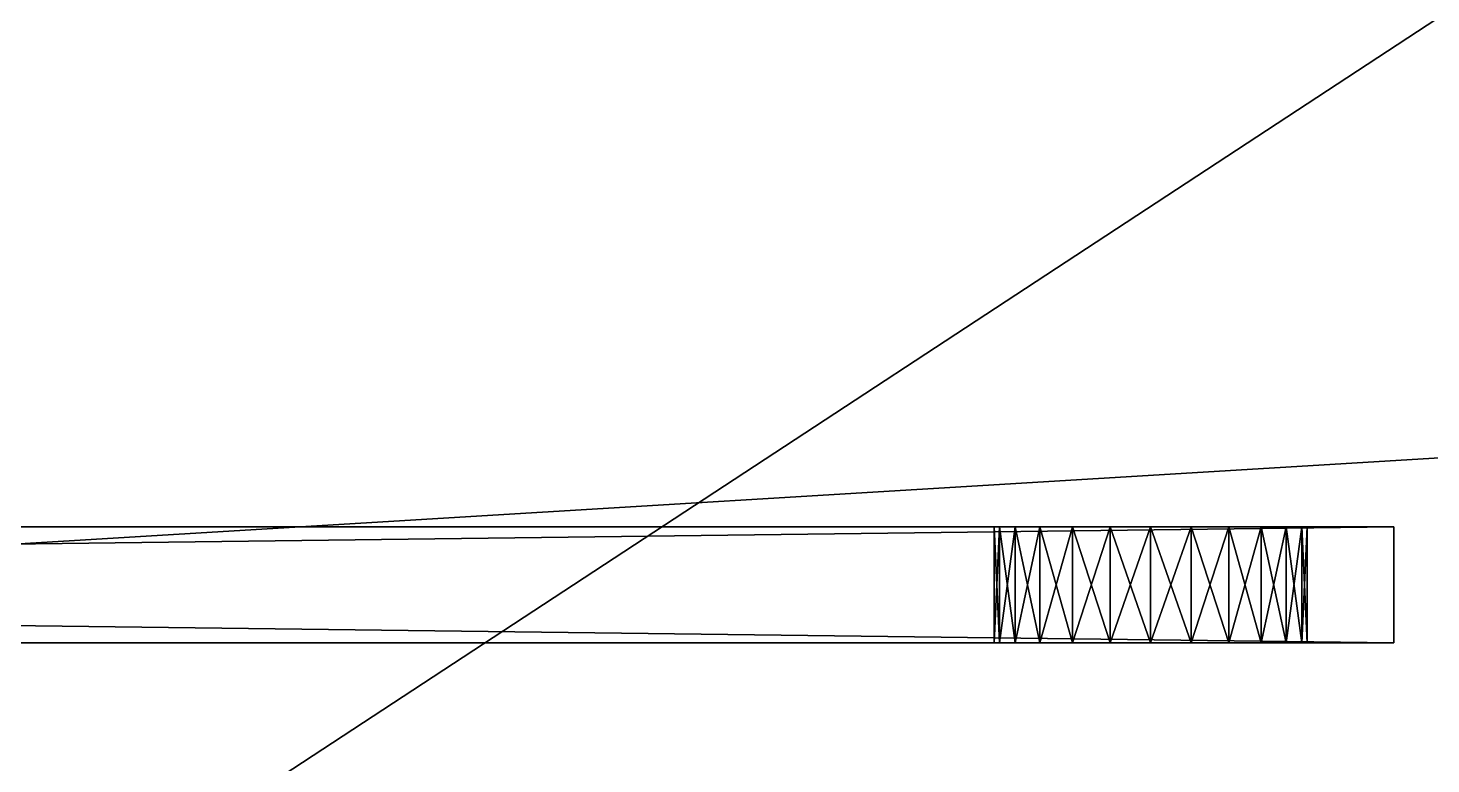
# Model space of a CAD drawing. Extents: x 51.7 to 84.8, y -43.6 to -19.8.
# Drawn here: x 70.954 to 72.165, y -42.134 to -41.499 of the extents above; entities that cross this region are included whole.
import ezdxf

# ---------------------------------------------------------------- set-up
doc = ezdxf.new("R2010")
doc.units = 0
doc.layers.get('0').update_dxf_attribs({"color": 13, "linetype": 'CONTINUOUS'})

# ---------------------------------------------------------------- blocks, each defined once
blk = doc.blocks.new('COMPONENT_1')
for p, q in [((8, 3.6), (4.5903, 3.6)), ((8, 0), (8, 3.6)), ((8, 3.6), (8, 3.6, 0.1)), ((7.79, 3.525, 0.1), (7.79, 3.525)), ((7.7551, 3.5204, 0.1), (7.7551, 3.5204)), ((7.8249, 3.5204, 0.1), (7.8249, 3.5204)), ((7.7225, 3.5069, 0.1), (7.7225, 3.5069)), ((7.8575, 3.5069, 0.1), (7.8575, 3.5069)), ((7.6945, 3.4855, 0.1), (7.6945, 3.4855)), ((7.8855, 3.4855, 0.1), (7.8855, 3.4855)), ((7.6731, 3.4575, 0.1), (7.6731, 3.4575)), ((7.9069, 3.4575, 0.1), (7.9069, 3.4575)), ((7.6596, 3.4249, 0.1), (7.6596, 3.4249)), ((7.9204, 3.4249, 0.1), (7.9204, 3.4249)), ((7.655, 3.39, 0.1), (7.655, 3.39)), ((7.925, 3.39, 0.1), (7.925, 3.39)), ((7.6596, 3.3551, 0.1), (7.6596, 3.3551)), ((7.9204, 3.3551, 0.1), (7.9204, 3.3551)), ((7.6731, 3.3225, 0.1), (7.6731, 3.3225)), ((7.9069, 3.3225, 0.1), (7.9069, 3.3225)), ((7.6945, 3.2945, 0.1), (7.6945, 3.2945)), ((7.8855, 3.2945, 0.1), (7.8855, 3.2945)), ((7.7225, 3.2731, 0.1), (7.7225, 3.2731)), ((7.8575, 3.2731, 0.1), (7.8575, 3.2731)), ((7.7551, 3.2596, 0.1), (7.7551, 3.2596)), ((7.8249, 3.2596, 0.1), (7.8249, 3.2596)), ((7.79, 3.255, 0.1), (7.79, 3.255)), ((7.7551, 0.3404, 0.1), (7.7551, 0.3404)), ((7.79, 0.345, 0.1), (7.79, 0.345)), ((7.8249, 0.3404, 0.1), (7.8249, 0.3404)), ((7.7225, 0.3269, 0.1), (7.7225, 0.3269)), ((7.8575, 0.3269, 0.1), (7.8575, 0.3269)), ((7.6945, 0.3055, 0.1), (7.6945, 0.3055)), ((7.8855, 0.3055, 0.1), (7.8855, 0.3055)), ((7.6731, 0.2775, 0.1), (7.6731, 0.2775)), ((7.9069, 0.2775, 0.1), (7.9069, 0.2775)), ((7.6596, 0.2449, 0.1), (7.6596, 0.2449)), ((7.9204, 0.2449, 0.1), (7.9204, 0.2449)), ((7.655, 0.21, 0.1), (7.655, 0.21)), ((7.925, 0.21, 0.1), (7.925, 0.21)), ((7.6596, 0.1751, 0.1), (7.6596, 0.1751)), ((7.9204, 0.1751, 0.1), (7.9204, 0.1751)), ((7.6731, 0.1425, 0.1), (7.6731, 0.1425)), ((7.9069, 0.1425, 0.1), (7.9069, 0.1425)), ((7.6945, 0.1145, 0.1), (7.6945, 0.1145)), ((7.8855, 0.1145, 0.1), (7.8855, 0.1145)), ((7.7225, 0.0931, 0.1), (7.7225, 0.0931)), ((7.8575, 0.0931, 0.1), (7.8575, 0.0931)), ((7.7551, 0.0796, 0.1), (7.7551, 0.0796)), ((7.79, 0.075, 0.1), (7.79, 0.075)), ((7.8249, 0.0796, 0.1), (7.8249, 0.0796)), ((0, 0), (8, 0)), ((8, 0), (8, 0, 0.1))]:
    blk.add_line(p, q)
at = {"extrusion": (0, 0, -1)}
for centre, radius in [((-7.79, 3.39), 0.2006), ((-7.79, 0.21), 0.2006), ((-7.79, 0.21), 0.135)]:
    blk.add_circle(centre, radius, dxfattribs=at)
at = {"color": 42, "extrusion": (0, 0, -1)}
blk.add_circle((-7.79, 3.39), 0.135, dxfattribs=at)
at = {"color": 68}
mesh = blk.add_polyface(dxfattribs=at)
corners = [(0, 3.6, 0.1), (0.775, 3.6), (0, 3.6), (0.8843, 3.6), (0.97, 3.6), (1.0812, 3.6), (1.1648, 3.6), (1.2741, 3.6), (1.36, 3.6), (1.4718, 3.6), (1.5551, 3.6), (1.6637, 3.6), (1.7501, 3.6), (1.8616, 3.6), (1.9448, 3.6), (2.0532, 3.6), (2.14, 3.6), (2.2501, 3.6), (2.3349, 3.6), (2.4429, 3.6), (2.5297, 3.6), (2.6378, 3.6), (2.7244, 3.6), (2.8344, 3.6), (2.9197, 3.6), (3.0311, 3.6), (3.1148, 3.6), (3.2234, 3.6), (3.31, 3.6), (3.4203, 3.6), (3.5052, 3.6), (3.6136, 3.6), (3.6995, 3.6), (3.8106, 3.6), (3.8954, 3.6), (4.005, 3.6), (4.0905, 3.6), (4.1989, 3.6), (4.2829, 3.6), (4.3951, 3.6), (4.481, 3.6), (4.5903, 3.6), (8, 3.6), (8, 3.6, 0.1), (0.775, 3.6, 0.1), (0.8852, 3.6, 0.1), (0.97, 3.6, 0.1), (1.0799, 3.6, 0.1), (1.1648, 3.6, 0.1), (1.275, 3.6, 0.1), (1.36, 3.6, 0.1), (1.47, 3.6, 0.1), (1.5551, 3.6, 0.1), (1.665, 3.6, 0.1), (1.7501, 3.6, 0.1), (1.86, 3.6, 0.1), (1.9448, 3.6, 0.1), (2.055, 3.6, 0.1), (2.1399, 3.6, 0.1), (2.25, 3.6, 0.1), (2.3349, 3.6, 0.1), (2.445, 3.6, 0.1), (2.5297, 3.6, 0.1), (2.64, 3.6, 0.1), (2.7244, 3.6, 0.1), (2.835, 3.6, 0.1), (2.9197, 3.6, 0.1), (3.03, 3.6, 0.1), (3.1148, 3.6, 0.1), (3.225, 3.6, 0.1), (3.31, 3.6, 0.1), (3.42, 3.6, 0.1), (3.5052, 3.6, 0.1), (3.615, 3.6, 0.1), (3.6997, 3.6, 0.1), (3.81, 3.6, 0.1), (3.8945, 3.6, 0.1), (4.005, 3.6, 0.1), (4.0899, 3.6, 0.1), (4.2, 3.6, 0.1), (4.2851, 3.6, 0.1), (4.395, 3.6, 0.1), (4.4797, 3.6, 0.1), (4.595, 3.6, 0.1)]
mesh.append_faces([[corners[k] for k in face] for face in [(0, 1, 2), (43, 82, 83)]], dxfattribs={"vtx0": -1, "color": 68})
mesh.append_faces([[corners[k] for k in face] for face in [(1, 0, 3), (3, 0, 4), (4, 0, 5), (5, 0, 6), (6, 0, 7), (7, 0, 8), (8, 0, 9), (9, 0, 10), (10, 0, 11), (11, 0, 12), (12, 0, 13), (13, 0, 14), (14, 0, 15), (15, 0, 16), (16, 0, 17), (17, 0, 18), (18, 0, 19), (19, 0, 20), (20, 0, 21), (21, 0, 22), (22, 0, 23), (23, 0, 24), (24, 0, 25), (25, 0, 26), (26, 0, 27), (27, 0, 28), (28, 0, 29), (29, 0, 30), (30, 0, 31), (31, 0, 32), (32, 0, 33), (33, 0, 34), (34, 0, 35), (35, 0, 36), (36, 0, 37), (37, 0, 38), (38, 0, 39), (39, 0, 40), (40, 0, 41), (41, 0, 42), (42, 0, 43)]], dxfattribs={"vtx0": -1, "vtx1": -1, "color": 68})
mesh.append_faces([[corners[k] for k in face] for face in [(43, 0, 44), (43, 44, 45), (43, 45, 46), (43, 46, 47), (43, 47, 48), (43, 48, 49), (43, 49, 50), (43, 50, 51), (43, 51, 52), (43, 52, 53), (43, 53, 54), (43, 54, 55), (43, 55, 56), (43, 56, 57), (43, 57, 58), (43, 58, 59), (43, 59, 60), (43, 60, 61), (43, 61, 62), (43, 62, 63), (43, 63, 64), (43, 64, 65), (43, 65, 66), (43, 66, 67), (43, 67, 68), (43, 68, 69), (43, 69, 70), (43, 70, 71), (43, 71, 72), (43, 72, 73), (43, 73, 74), (43, 74, 75), (43, 75, 76), (43, 76, 77), (43, 77, 78), (43, 78, 79), (43, 79, 80), (43, 80, 81), (43, 81, 82)]], dxfattribs={"vtx0": -1, "vtx2": -1, "color": 68})
mesh = blk.add_polyface(dxfattribs=at)
corners = [(8, 0), (0.4106, 0.21), (7.79, 0.0094), (7.7381, 0.0163), (7.6897, 0.0363), (3.3802, 3.3321), (7.6482, 0.0682), (3.726, 3.3382), (3.74, 3.3321), (3.7551, 3.33), (3.7702, 3.3321), (3.7841, 3.3382), (3.7959, 3.3479), (3.9095, 3.3479), (3.9212, 3.3382), (3.9351, 3.3321), (3.9502, 3.33), (3.9652, 3.3321), (3.9791, 3.3382), (3.9908, 3.3479), (4.1158, 3.3382), (4.1297, 3.3321), (4.1447, 3.33), (4.1597, 3.3321), (4.1735, 3.3382), (4.2979, 3.3478), (4.3098, 3.3382), (4.3238, 3.3321), (4.339, 3.33), (4.3542, 3.3321), (4.3682, 3.3382), (4.3801, 3.3478), (4.5067, 3.3382), (4.5206, 3.3321), (4.5357, 3.33), (4.5507, 3.3321), (4.5646, 3.3382), (4.5903, 3.39), (7.6163, 0.1097), (7.5963, 0.1581), (7.5894, 0.21), (7.8419, 0.0163), (7.8903, 0.0363), (7.9318, 0.0682), (7.9637, 0.1097), (7.9837, 0.1581), (7.9906, 0.21), (8, 3.6), (7.5963, 3.3381), (7.5963, 0.2619), (7.6163, 0.3103), (7.6163, 3.2897), (7.6482, 0.3518), (7.6897, 3.2163), (7.6897, 0.3837), (7.7381, 0.4037), (7.79, 3.1894), (7.79, 0.4106), (7.8419, 3.1963), (7.8419, 0.4037), (7.8903, 3.2163), (7.8903, 0.3837), (7.9318, 3.2482), (7.9318, 0.3518), (7.9637, 0.3103), (7.9837, 3.3381), (7.9837, 0.2619), (7.9906, 3.39)]
mesh.append_faces([[corners[k] for k in face] for face in [(2, 1, 3), (3, 1, 4), (4, 5, 6), (6, 37, 38), (38, 37, 39), (39, 37, 40), (0, 46, 47), (40, 48, 49), (49, 48, 50), (50, 51, 52), (52, 53, 54), (54, 53, 55), (55, 56, 57), (57, 58, 59), (59, 60, 61), (61, 62, 63), (63, 62, 64), (64, 65, 66), (66, 67, 46)]], dxfattribs={"vtx0": -1, "vtx1": -1, "color": 68})
mesh.append_faces([[corners[k] for k in face] for face in [(0, 1, 2)]], dxfattribs={"vtx0": -1, "vtx1": -1, "vtx2": -1, "color": 68})
mesh.append_faces([[corners[k] for k in face] for face in [(6, 7, 8), (6, 8, 9), (6, 9, 10), (6, 10, 11), (6, 11, 12), (6, 13, 14), (6, 14, 15), (6, 15, 16), (6, 16, 17), (6, 17, 18), (6, 18, 19), (6, 20, 21), (6, 21, 22), (6, 22, 23), (6, 23, 24), (6, 25, 26), (6, 26, 27), (6, 27, 28), (6, 28, 29), (6, 29, 30), (6, 30, 31), (6, 32, 33), (6, 33, 34), (6, 34, 35), (6, 35, 36), (0, 2, 41), (0, 41, 42), (0, 42, 43), (0, 43, 44), (0, 44, 45), (0, 45, 46)]], dxfattribs={"vtx0": -1, "vtx2": -1, "color": 68})
mesh = blk.add_polyface(dxfattribs=at)
corners = [(2.7244, 3.6), (2.6378, 3.39), (2.6378, 3.6), (2.9197, 3.6), (2.8344, 3.39), (2.8344, 3.6), (3.1148, 3.6), (3.0311, 3.39), (3.0311, 3.6), (3.31, 3.6), (3.2234, 3.39), (3.2234, 3.6), (3.5052, 3.6), (3.4203, 3.39), (3.4203, 3.6), (3.6995, 3.6), (3.6136, 3.39), (3.6136, 3.6), (3.8954, 3.6), (3.8106, 3.39), (3.8106, 3.6), (7.6897, 0.0363), (0.8787, 3.3604), (0.8836, 3.3748), (0.8843, 3.39), (1.0752, 3.3604), (1.0803, 3.3748), (1.0812, 3.39), (1.2686, 3.3604), (1.2734, 3.3748), (1.2741, 3.39), (1.4708, 3.3747), (1.4718, 3.39), (1.6583, 3.3605), (1.6631, 3.3749), (1.6637, 3.39), (1.8556, 3.3603), (1.8607, 3.3748), (1.8616, 3.39), (2.5549, 3.3383), (2.4429, 3.39), (2.5433, 3.348), (2.5349, 3.3605), (2.5302, 3.3749), (2.5297, 3.39), (2.7504, 3.3382), (2.7387, 3.3479), (2.7301, 3.3604), (2.7252, 3.3748), (2.7244, 3.39), (2.9463, 3.3382), (2.9345, 3.3479), (2.9257, 3.3604), (2.9207, 3.3748), (2.9197, 3.39), (3.1403, 3.3382), (3.1286, 3.348), (3.1201, 3.3605), (3.1154, 3.3749), (3.1148, 3.39), (3.3361, 3.3382), (3.3244, 3.3479), (3.3157, 3.3604), (3.3108, 3.3748), (3.31, 3.39), (3.5306, 3.3382), (3.519, 3.348), (3.5105, 3.3605), (3.5058, 3.3749), (3.5052, 3.39), (3.7142, 3.3479), (3.7055, 3.3604), (3.7005, 3.3748), (3.6995, 3.39)]
mesh.append_faces([[corners[k] for k in face] for face in [(0, 1, 2), (3, 4, 5), (6, 7, 8), (9, 10, 11), (12, 13, 14), (15, 16, 17), (18, 19, 20)]], dxfattribs={"vtx0": -1, "color": 68})
mesh.append_faces([[corners[k] for k in face] for face in [(39, 40, 41), (41, 40, 42), (42, 40, 43), (43, 40, 44), (45, 1, 46), (46, 1, 47), (47, 1, 48), (48, 1, 49), (49, 1, 0), (50, 4, 51), (51, 4, 52), (52, 4, 53), (53, 4, 54), (54, 4, 3), (55, 7, 56), (56, 7, 57), (57, 7, 58), (58, 7, 59), (59, 7, 6), (60, 10, 61), (61, 10, 62), (62, 10, 63), (63, 10, 64), (64, 10, 9), (65, 13, 66), (66, 13, 67), (67, 13, 68), (68, 13, 69), (69, 13, 12), (70, 16, 71), (71, 16, 72), (72, 16, 73), (73, 16, 15)]], dxfattribs={"vtx0": -1, "vtx1": -1, "color": 68})
mesh.append_faces([[corners[k] for k in face] for face in [(21, 22, 23), (21, 23, 24), (21, 25, 26), (21, 26, 27), (21, 28, 29), (21, 29, 30), (21, 31, 32), (21, 33, 34), (21, 34, 35), (21, 36, 37), (21, 37, 38)]], dxfattribs={"vtx0": -1, "vtx2": -1, "color": 68})
mesh = blk.add_polyface(dxfattribs=at)
corners = [(4.0905, 3.6), (4.005, 3.39), (4.005, 3.6), (4.2829, 3.6), (4.1989, 3.39), (4.1989, 3.6), (4.481, 3.6), (4.3951, 3.39), (4.3951, 3.6), (7.6897, 0.0363), (2.0479, 3.3605), (2.0526, 3.3749), (2.0532, 3.39), (2.1661, 3.3382), (2.2444, 3.3604), (2.2493, 3.3748), (2.2501, 3.39), (2.3601, 3.3383), (2.4377, 3.3605), (2.4424, 3.3749), (2.4429, 3.39), (2.5549, 3.3383), (2.6326, 3.3605), (2.6372, 3.3749), (2.6378, 3.39), (2.7504, 3.3382), (2.8287, 3.3604), (2.8336, 3.3748), (2.8344, 3.39), (2.9463, 3.3382), (3.0251, 3.3604), (3.0302, 3.3748), (3.0311, 3.39), (3.1403, 3.3382), (3.2181, 3.3605), (3.2228, 3.3749), (3.2234, 3.39), (3.3361, 3.3382), (7.6482, 0.0682), (3.3942, 3.3382), (3.4059, 3.3479), (3.4146, 3.3604), (3.4195, 3.3748), (3.4203, 3.39), (3.5306, 3.3382), (3.5882, 3.3382), (3.5998, 3.348), (3.6083, 3.3605), (3.613, 3.3749), (3.6136, 3.39), (3.7142, 3.3479), (3.726, 3.3382), (3.9095, 3.3479), (3.8106, 3.39), (3.901, 3.3604), (3.8961, 3.3748), (3.8954, 3.39), (3.8954, 3.6), (4.1042, 3.348), (4.0958, 3.3605), (4.091, 3.3749), (4.0905, 3.39), (4.2979, 3.3478), (4.2891, 3.3603), (4.2839, 3.3747), (4.2829, 3.39), (4.4951, 3.3479), (4.4865, 3.3604), (4.4817, 3.3748), (4.481, 3.39)]
mesh.append_faces([[corners[k] for k in face] for face in [(0, 1, 2), (3, 4, 5), (6, 7, 8)]], dxfattribs={"vtx0": -1, "color": 68})
mesh.append_faces([[corners[k] for k in face] for face in [(52, 53, 54), (54, 53, 55), (55, 53, 56), (56, 53, 57), (58, 1, 59), (59, 1, 60), (60, 1, 61), (61, 1, 0), (62, 4, 63), (63, 4, 64), (64, 4, 65), (65, 4, 3), (66, 7, 67), (67, 7, 68), (68, 7, 69), (69, 7, 6)]], dxfattribs={"vtx0": -1, "vtx1": -1, "color": 68})
mesh.append_faces([[corners[k] for k in face] for face in [(9, 12, 13), (9, 16, 17), (9, 20, 21), (9, 24, 25), (9, 28, 29), (9, 32, 33), (9, 36, 37), (38, 43, 44), (38, 49, 50)]], dxfattribs={"vtx0": -1, "vtx1": -1, "vtx2": -1, "color": 68})
mesh.append_faces([[corners[k] for k in face] for face in [(9, 10, 11), (9, 11, 12), (9, 14, 15), (9, 15, 16), (9, 18, 19), (9, 19, 20), (9, 22, 23), (9, 23, 24), (9, 26, 27), (9, 27, 28), (9, 30, 31), (9, 31, 32), (9, 34, 35), (9, 35, 36), (38, 39, 40), (38, 40, 41), (38, 41, 42), (38, 42, 43), (38, 45, 46), (38, 46, 47), (38, 47, 48), (38, 48, 49), (38, 50, 51)]], dxfattribs={"vtx0": -1, "vtx2": -1, "color": 68})
mesh = blk.add_polyface(dxfattribs=at)
corners = [(4.5903, 3.6), (7.79, 3.5906), (4.5903, 3.39), (8, 3.6), (7.7381, 3.5837), (7.6897, 3.5637), (7.6482, 3.5318), (7.6163, 3.4903), (7.5963, 3.4419), (7.5894, 3.39), (7.8419, 3.5837), (7.8903, 3.5637), (7.9318, 3.5318), (7.9637, 3.4903), (7.9837, 3.4419), (7.9906, 3.39), (7.9906, 0.21), (7.6482, 0.0682), (3.7959, 3.3479), (3.8047, 3.3604), (3.8097, 3.3748), (3.8106, 3.39), (3.9095, 3.3479), (3.9908, 3.3479), (3.9994, 3.3604), (4.0043, 3.3748), (4.005, 3.39), (4.1042, 3.348), (4.1158, 3.3382), (4.1735, 3.3382), (4.1851, 3.348), (4.1936, 3.3605), (4.1983, 3.3749), (4.1989, 3.39), (4.2979, 3.3478), (4.3801, 3.3478), (4.3889, 3.3603), (4.3941, 3.3747), (4.3951, 3.39), (4.4951, 3.3479), (4.5067, 3.3382), (4.5646, 3.3382), (4.5763, 3.3479), (4.5848, 3.3604), (4.5896, 3.3748), (7.5894, 0.21), (7.5963, 3.3381), (7.6163, 0.3103), (7.6163, 3.2897), (7.6482, 0.3518), (7.6482, 3.2482), (7.6897, 3.2163), (7.7381, 0.4037), (7.7381, 3.1963), (7.79, 3.1894), (7.79, 0.4106), (7.8419, 3.1963), (7.8419, 0.4037), (7.8903, 3.2163), (7.8903, 0.3837), (7.9318, 3.2482), (7.9637, 0.3103), (7.9637, 3.2897), (7.9837, 3.3381), (7.9837, 0.2619)]
mesh.append_faces([[corners[k] for k in face] for face in [(0, 1, 2), (1, 3, 10), (10, 3, 11), (11, 3, 12), (12, 3, 13), (13, 3, 14), (14, 3, 15), (46, 45, 9)]], dxfattribs={"vtx0": -1, "vtx1": -1, "color": 68})
mesh.append_faces([[corners[k] for k in face] for face in [(15, 3, 16), (17, 21, 22), (17, 26, 27), (17, 33, 34), (17, 38, 39), (45, 2, 9)]], dxfattribs={"vtx0": -1, "vtx1": -1, "vtx2": -1, "color": 68})
mesh.append_faces([[corners[k] for k in face] for face in [(1, 0, 3), (2, 1, 4), (2, 4, 5), (2, 5, 6), (2, 6, 7), (2, 7, 8), (2, 8, 9), (17, 18, 19), (17, 19, 20), (17, 20, 21), (17, 23, 24), (17, 24, 25), (17, 25, 26), (17, 27, 28), (17, 29, 30), (17, 30, 31), (17, 31, 32), (17, 32, 33), (17, 35, 36), (17, 36, 37), (17, 37, 38), (17, 39, 40), (17, 41, 42), (17, 42, 43), (17, 43, 44), (17, 44, 2), (47, 46, 48), (49, 48, 50), (49, 50, 51), (52, 51, 53), (52, 53, 54), (55, 54, 56), (57, 56, 58), (59, 58, 60), (61, 60, 62), (61, 62, 63), (64, 63, 15)]], dxfattribs={"vtx0": -1, "vtx2": -1, "color": 68})
mesh = blk.add_polyface(dxfattribs=at)
corners = [(8, 3.6), (8, 0, 0.1), (8, 0), (8, 3.6, 0.1)]
mesh.append_faces([[corners[k] for k in face] for face in [(0, 1, 2), (1, 0, 3)]], dxfattribs={"vtx0": -1, "color": 68})
at = {"color": 42}
mesh = blk.add_polyface(dxfattribs=at)
corners = [(7.5963, 3.4419), (7.5963, 3.3381), (7.5894, 3.39), (7.6163, 3.4903), (7.6163, 3.2897), (7.6482, 3.5318), (7.6482, 3.2482), (7.655, 3.39), (7.6596, 3.4249), (7.6897, 3.5637), (7.6731, 3.4575), (7.6945, 3.4855), (7.7381, 3.5837), (7.7225, 3.5069), (7.7551, 3.5204), (7.79, 3.5906), (7.79, 3.525), (7.8419, 3.5837), (7.8249, 3.5204), (7.8575, 3.5069), (7.8903, 3.5637), (7.8855, 3.4855), (7.9069, 3.4575), (7.9318, 3.5318), (7.9204, 3.4249), (7.925, 3.39), (7.6596, 3.3551), (7.6897, 3.2163), (7.6731, 3.3225), (7.6945, 3.2945), (7.7381, 3.1963), (7.7225, 3.2731), (7.7551, 3.2596), (7.79, 3.1894), (7.79, 3.255), (7.8249, 3.2596), (7.8419, 3.1963), (7.8575, 3.2731), (7.8903, 3.2163), (7.8855, 3.2945), (7.9069, 3.3225), (7.9318, 3.2482), (7.9204, 3.3551), (7.9637, 3.4903), (7.9637, 3.2897), (7.9837, 3.4419), (7.9837, 3.3381), (7.9906, 3.39)]
mesh.append_faces([[corners[k] for k in face] for face in [(0, 1, 2), (46, 45, 47)]], dxfattribs={"vtx0": -1, "color": 42})
mesh.append_faces([[corners[k] for k in face] for face in [(1, 3, 4), (4, 5, 6), (7, 5, 8), (8, 9, 10), (10, 9, 11), (11, 12, 13), (13, 12, 14), (14, 15, 16), (16, 17, 18), (18, 17, 19), (19, 20, 21), (21, 20, 22), (22, 23, 24), (24, 23, 25), (6, 26, 27), (26, 6, 7), (27, 29, 30), (30, 32, 33), (33, 35, 36), (36, 37, 38), (38, 40, 41), (41, 43, 44), (44, 45, 46)]], dxfattribs={"vtx0": -1, "vtx1": -1, "color": 42})
mesh.append_faces([[corners[k] for k in face] for face in [(6, 5, 7), (41, 25, 23)]], dxfattribs={"vtx0": -1, "vtx1": -1, "vtx2": -1, "color": 42})
mesh.append_faces([[corners[k] for k in face] for face in [(1, 0, 3), (4, 3, 5), (8, 5, 9), (11, 9, 12), (14, 12, 15), (16, 15, 17), (19, 17, 20), (22, 20, 23), (27, 26, 28), (27, 28, 29), (30, 29, 31), (30, 31, 32), (33, 32, 34), (33, 34, 35), (36, 35, 37), (38, 37, 39), (38, 39, 40), (41, 40, 42), (41, 42, 25), (41, 23, 43), (44, 43, 45)]], dxfattribs={"vtx0": -1, "vtx2": -1, "color": 42})
mesh = blk.add_polyface(dxfattribs=at)
corners = [(7.79, 3.525, 0.1), (7.7551, 3.5204), (7.79, 3.525), (7.7551, 3.5204, 0.1)]
mesh.append_faces([[corners[k] for k in face] for face in [(0, 1, 2), (1, 0, 3)]], dxfattribs={"vtx0": -1, "color": 42})
mesh = blk.add_polyface(dxfattribs=at)
corners = [(7.8249, 3.5204, 0.1), (7.79, 3.525), (7.8249, 3.5204), (7.79, 3.525, 0.1)]
mesh.append_faces([[corners[k] for k in face] for face in [(0, 1, 2), (1, 0, 3)]], dxfattribs={"vtx0": -1, "color": 42})
mesh = blk.add_polyface(dxfattribs=at)
corners = [(7.7551, 3.5204, 0.1), (7.7225, 3.5069), (7.7551, 3.5204), (7.7225, 3.5069, 0.1)]
mesh.append_faces([[corners[k] for k in face] for face in [(0, 1, 2), (1, 0, 3)]], dxfattribs={"vtx0": -1, "color": 42})
mesh = blk.add_polyface(dxfattribs=at)
corners = [(7.8575, 3.5069, 0.1), (7.8249, 3.5204), (7.8575, 3.5069), (7.8249, 3.5204, 0.1)]
mesh.append_faces([[corners[k] for k in face] for face in [(0, 1, 2), (1, 0, 3)]], dxfattribs={"vtx0": -1, "color": 42})
mesh = blk.add_polyface(dxfattribs=at)
corners = [(7.7225, 3.5069, 0.1), (7.6945, 3.4855), (7.7225, 3.5069), (7.6945, 3.4855, 0.1)]
mesh.append_faces([[corners[k] for k in face] for face in [(0, 1, 2), (1, 0, 3)]], dxfattribs={"vtx0": -1, "color": 42})
mesh = blk.add_polyface(dxfattribs=at)
corners = [(7.8855, 3.4855, 0.1), (7.8575, 3.5069), (7.8855, 3.4855), (7.8575, 3.5069, 0.1)]
mesh.append_faces([[corners[k] for k in face] for face in [(0, 1, 2), (1, 0, 3)]], dxfattribs={"vtx0": -1, "color": 42})
mesh = blk.add_polyface(dxfattribs=at)
corners = [(7.6945, 3.4855), (7.6731, 3.4575, 0.1), (7.6731, 3.4575), (7.6945, 3.4855, 0.1)]
mesh.append_faces([[corners[k] for k in face] for face in [(0, 1, 2), (1, 0, 3)]], dxfattribs={"vtx0": -1, "color": 42})
mesh = blk.add_polyface(dxfattribs=at)
corners = [(7.8855, 3.4855, 0.1), (7.9069, 3.4575), (7.9069, 3.4575, 0.1), (7.8855, 3.4855)]
mesh.append_faces([[corners[k] for k in face] for face in [(0, 1, 2), (1, 0, 3)]], dxfattribs={"vtx0": -1, "color": 42})
mesh = blk.add_polyface(dxfattribs=at)
corners = [(7.6731, 3.4575), (7.6596, 3.4249, 0.1), (7.6596, 3.4249), (7.6731, 3.4575, 0.1)]
mesh.append_faces([[corners[k] for k in face] for face in [(0, 1, 2), (1, 0, 3)]], dxfattribs={"vtx0": -1, "color": 42})
mesh = blk.add_polyface(dxfattribs=at)
corners = [(7.9069, 3.4575, 0.1), (7.9204, 3.4249), (7.9204, 3.4249, 0.1), (7.9069, 3.4575)]
mesh.append_faces([[corners[k] for k in face] for face in [(0, 1, 2), (1, 0, 3)]], dxfattribs={"vtx0": -1, "color": 42})
mesh = blk.add_polyface(dxfattribs=at)
corners = [(7.6596, 3.4249), (7.655, 3.39, 0.1), (7.655, 3.39), (7.6596, 3.4249, 0.1)]
mesh.append_faces([[corners[k] for k in face] for face in [(0, 1, 2), (1, 0, 3)]], dxfattribs={"vtx0": -1, "color": 42})
mesh = blk.add_polyface(dxfattribs=at)
corners = [(7.9204, 3.4249, 0.1), (7.925, 3.39), (7.925, 3.39, 0.1), (7.9204, 3.4249)]
mesh.append_faces([[corners[k] for k in face] for face in [(0, 1, 2), (1, 0, 3)]], dxfattribs={"vtx0": -1, "color": 42})
at = {"color": 68}
mesh = blk.add_polyface(dxfattribs=at)
corners = [(0, 0), (0.21, 0.0094), (8, 0), (0.2619, 0.0163), (0.3103, 0.0363), (0.3518, 0.0682), (0.3837, 0.1097), (0.4037, 0.1581), (0.4106, 0.21), (7.6897, 0.0363), (0.8004, 3.3382), (0.8143, 3.3321), (0.8293, 3.33), (0.8444, 3.3321), (0.8583, 3.3382), (0.87, 3.3479), (0.8787, 3.3604), (0.8843, 3.39), (0.9965, 3.3382), (1.0105, 3.3321), (1.0256, 3.33), (1.0407, 3.3321), (1.0547, 3.3382), (1.0665, 3.3479), (1.0752, 3.3604), (1.0812, 3.39), (1.1905, 3.3382), (1.2044, 3.3321), (1.2194, 3.33), (1.2344, 3.3321), (1.2483, 3.3382), (1.26, 3.3479), (1.2686, 3.3604), (1.2741, 3.39), (1.3867, 3.3382), (1.4008, 3.3321), (1.4159, 3.33), (1.431, 3.3321), (1.4451, 3.3382), (1.4569, 3.3478), (1.4657, 3.3603), (1.4708, 3.3747), (1.4718, 3.39), (1.5806, 3.3382), (1.5944, 3.3321), (1.6094, 3.33), (1.6244, 3.3321), (1.6382, 3.3382), (1.6498, 3.348), (1.6583, 3.3605), (1.6637, 3.39), (1.7767, 3.3382), (1.7907, 3.3321), (1.8059, 3.33), (1.821, 3.3321), (1.835, 3.3382), (1.8468, 3.3478), (1.8556, 3.3603), (1.8616, 3.39), (1.9702, 3.3382)]
mesh.append_faces([[corners[k] for k in face] for face in [(0, 1, 2)]], dxfattribs={"vtx0": -1, "vtx1": -1, "color": 68})
mesh.append_faces([[corners[k] for k in face] for face in [(9, 8, 10), (9, 17, 18), (9, 25, 26), (9, 33, 34), (9, 42, 43), (9, 50, 51), (9, 58, 59)]], dxfattribs={"vtx0": -1, "vtx1": -1, "vtx2": -1, "color": 68})
mesh.append_faces([[corners[k] for k in face] for face in [(2, 1, 3), (2, 3, 4), (2, 4, 5), (2, 5, 6), (2, 6, 7), (2, 7, 8), (9, 10, 11), (9, 11, 12), (9, 12, 13), (9, 13, 14), (9, 14, 15), (9, 15, 16), (9, 18, 19), (9, 19, 20), (9, 20, 21), (9, 21, 22), (9, 22, 23), (9, 23, 24), (9, 26, 27), (9, 27, 28), (9, 28, 29), (9, 29, 30), (9, 30, 31), (9, 31, 32), (9, 34, 35), (9, 35, 36), (9, 36, 37), (9, 37, 38), (9, 38, 39), (9, 39, 40), (9, 40, 41), (9, 43, 44), (9, 44, 45), (9, 45, 46), (9, 46, 47), (9, 47, 48), (9, 48, 49), (9, 51, 52), (9, 52, 53), (9, 53, 54), (9, 54, 55), (9, 55, 56), (9, 56, 57)]], dxfattribs={"vtx0": -1, "vtx2": -1, "color": 68})
at = {"color": 42}
mesh = blk.add_polyface(dxfattribs=at)
corners = [(7.655, 3.39), (7.6596, 3.3551, 0.1), (7.6596, 3.3551), (7.655, 3.39, 0.1)]
mesh.append_faces([[corners[k] for k in face] for face in [(0, 1, 2), (1, 0, 3)]], dxfattribs={"vtx0": -1, "color": 42})
mesh = blk.add_polyface(dxfattribs=at)
corners = [(7.925, 3.39, 0.1), (7.9204, 3.3551), (7.9204, 3.3551, 0.1), (7.925, 3.39)]
mesh.append_faces([[corners[k] for k in face] for face in [(0, 1, 2), (1, 0, 3)]], dxfattribs={"vtx0": -1, "color": 42})
at = {"color": 68}
mesh = blk.add_polyface(dxfattribs=at)
corners = [(7.6897, 0.0363), (1.9702, 3.3382), (1.984, 3.3321), (1.999, 3.33), (2.014, 3.3321), (2.0278, 3.3382), (2.0394, 3.348), (2.0479, 3.3605), (2.1661, 3.3382), (2.18, 3.3321), (2.1951, 3.33), (2.2101, 3.3321), (2.224, 3.3382), (2.2358, 3.3479), (2.2444, 3.3604), (2.3601, 3.3383), (2.3739, 3.3321), (2.3889, 3.33), (2.4039, 3.3321), (2.4177, 3.3383), (2.4293, 3.348), (2.4377, 3.3605), (2.5549, 3.3383), (2.5687, 3.3321), (2.5837, 3.33), (2.5987, 3.3321), (2.6125, 3.3383), (2.6241, 3.348), (2.6326, 3.3605), (2.7504, 3.3382), (2.7643, 3.3321), (2.7794, 3.33), (2.7945, 3.3321), (2.8084, 3.3382), (2.8201, 3.3479), (2.8287, 3.3604), (2.9463, 3.3382), (2.9603, 3.3321), (2.9754, 3.33), (2.9905, 3.3321), (3.0045, 3.3382), (3.0164, 3.3479), (3.0251, 3.3604), (3.1403, 3.3382), (3.1541, 3.3321), (3.1691, 3.33), (3.1841, 3.3321), (3.1979, 3.3382), (3.2096, 3.348), (3.2181, 3.3605), (3.3361, 3.3382), (3.3501, 3.3321), (3.3652, 3.33), (3.3802, 3.3321), (7.6482, 0.0682), (3.3942, 3.3382), (3.5306, 3.3382), (3.5444, 3.3321), (3.5594, 3.33), (3.5744, 3.3321), (3.5882, 3.3382)]
mesh.append_faces([[corners[k] for k in face] for face in [(0, 1, 2), (0, 2, 3), (0, 3, 4), (0, 4, 5), (0, 5, 6), (0, 6, 7), (0, 8, 9), (0, 9, 10), (0, 10, 11), (0, 11, 12), (0, 12, 13), (0, 13, 14), (0, 15, 16), (0, 16, 17), (0, 17, 18), (0, 18, 19), (0, 19, 20), (0, 20, 21), (0, 22, 23), (0, 23, 24), (0, 24, 25), (0, 25, 26), (0, 26, 27), (0, 27, 28), (0, 29, 30), (0, 30, 31), (0, 31, 32), (0, 32, 33), (0, 33, 34), (0, 34, 35), (0, 36, 37), (0, 37, 38), (0, 38, 39), (0, 39, 40), (0, 40, 41), (0, 41, 42), (0, 43, 44), (0, 44, 45), (0, 45, 46), (0, 46, 47), (0, 47, 48), (0, 48, 49), (0, 50, 51), (0, 51, 52), (0, 52, 53), (54, 53, 55), (54, 56, 57), (54, 57, 58), (54, 58, 59), (54, 59, 60)]], dxfattribs={"vtx0": -1, "vtx2": -1, "color": 68})
at = {"color": 42}
mesh = blk.add_polyface(dxfattribs=at)
corners = [(7.6596, 3.3551), (7.6731, 3.3225, 0.1), (7.6731, 3.3225), (7.6596, 3.3551, 0.1)]
mesh.append_faces([[corners[k] for k in face] for face in [(0, 1, 2), (1, 0, 3)]], dxfattribs={"vtx0": -1, "color": 42})
mesh = blk.add_polyface(dxfattribs=at)
corners = [(7.9204, 3.3551, 0.1), (7.9069, 3.3225), (7.9069, 3.3225, 0.1), (7.9204, 3.3551)]
mesh.append_faces([[corners[k] for k in face] for face in [(0, 1, 2), (1, 0, 3)]], dxfattribs={"vtx0": -1, "color": 42})
mesh = blk.add_polyface(dxfattribs=at)
corners = [(7.6731, 3.3225), (7.6945, 3.2945, 0.1), (7.6945, 3.2945), (7.6731, 3.3225, 0.1)]
mesh.append_faces([[corners[k] for k in face] for face in [(0, 1, 2), (1, 0, 3)]], dxfattribs={"vtx0": -1, "color": 42})
mesh = blk.add_polyface(dxfattribs=at)
corners = [(7.9069, 3.3225, 0.1), (7.8855, 3.2945), (7.8855, 3.2945, 0.1), (7.9069, 3.3225)]
mesh.append_faces([[corners[k] for k in face] for face in [(0, 1, 2), (1, 0, 3)]], dxfattribs={"vtx0": -1, "color": 42})
mesh = blk.add_polyface(dxfattribs=at)
corners = [(7.6945, 3.2945, 0.1), (7.7225, 3.2731), (7.6945, 3.2945), (7.7225, 3.2731, 0.1)]
mesh.append_faces([[corners[k] for k in face] for face in [(0, 1, 2), (1, 0, 3)]], dxfattribs={"vtx0": -1, "color": 42})
mesh = blk.add_polyface(dxfattribs=at)
corners = [(7.8575, 3.2731, 0.1), (7.8855, 3.2945), (7.8575, 3.2731), (7.8855, 3.2945, 0.1)]
mesh.append_faces([[corners[k] for k in face] for face in [(0, 1, 2), (1, 0, 3)]], dxfattribs={"vtx0": -1, "color": 42})
mesh = blk.add_polyface(dxfattribs=at)
corners = [(7.7225, 3.2731, 0.1), (7.7551, 3.2596), (7.7225, 3.2731), (7.7551, 3.2596, 0.1)]
mesh.append_faces([[corners[k] for k in face] for face in [(0, 1, 2), (1, 0, 3)]], dxfattribs={"vtx0": -1, "color": 42})
mesh = blk.add_polyface(dxfattribs=at)
corners = [(7.8249, 3.2596, 0.1), (7.8575, 3.2731), (7.8249, 3.2596), (7.8575, 3.2731, 0.1)]
mesh.append_faces([[corners[k] for k in face] for face in [(0, 1, 2), (1, 0, 3)]], dxfattribs={"vtx0": -1, "color": 42})
mesh = blk.add_polyface(dxfattribs=at)
corners = [(7.7551, 3.2596, 0.1), (7.79, 3.255), (7.7551, 3.2596), (7.79, 3.255, 0.1)]
mesh.append_faces([[corners[k] for k in face] for face in [(0, 1, 2), (1, 0, 3)]], dxfattribs={"vtx0": -1, "color": 42})
mesh = blk.add_polyface(dxfattribs=at)
corners = [(7.79, 3.255, 0.1), (7.8249, 3.2596), (7.79, 3.255), (7.8249, 3.2596, 0.1)]
mesh.append_faces([[corners[k] for k in face] for face in [(0, 1, 2), (1, 0, 3)]], dxfattribs={"vtx0": -1, "color": 42})
mesh = blk.add_polyface(dxfattribs=at)
corners = [(7.5963, 0.2619), (7.5963, 0.1581), (7.5894, 0.21), (7.6163, 0.3103), (7.6163, 0.1097), (7.6482, 0.3518), (7.6482, 0.0682), (7.655, 0.21), (7.6596, 0.2449), (7.6897, 0.3837), (7.6731, 0.2775), (7.6945, 0.3055), (7.7381, 0.4037), (7.7225, 0.3269), (7.7551, 0.3404), (7.79, 0.4106), (7.79, 0.345), (7.8419, 0.4037), (7.8249, 0.3404), (7.8575, 0.3269), (7.8903, 0.3837), (7.8855, 0.3055), (7.9069, 0.2775), (7.9318, 0.3518), (7.9204, 0.2449), (7.925, 0.21), (7.6596, 0.1751), (7.6897, 0.0363), (7.6731, 0.1425), (7.6945, 0.1145), (7.7381, 0.0163), (7.7225, 0.0931), (7.7551, 0.0796), (7.79, 0.0094), (7.79, 0.075), (7.8249, 0.0796), (7.8419, 0.0163), (7.8575, 0.0931), (7.8903, 0.0363), (7.8855, 0.1145), (7.9069, 0.1425), (7.9318, 0.0682), (7.9204, 0.1751), (7.9637, 0.3103), (7.9637, 0.1097), (7.9837, 0.2619), (7.9837, 0.1581), (7.9906, 0.21)]
mesh.append_faces([[corners[k] for k in face] for face in [(0, 1, 2), (46, 45, 47)]], dxfattribs={"vtx0": -1, "color": 42})
mesh.append_faces([[corners[k] for k in face] for face in [(1, 3, 4), (4, 5, 6), (7, 5, 8), (8, 9, 10), (10, 9, 11), (11, 12, 13), (13, 12, 14), (14, 15, 16), (16, 17, 18), (18, 17, 19), (19, 20, 21), (21, 20, 22), (22, 23, 24), (24, 23, 25), (6, 26, 27), (26, 6, 7), (27, 29, 30), (30, 32, 33), (33, 35, 36), (36, 37, 38), (38, 40, 41), (41, 43, 44), (44, 45, 46)]], dxfattribs={"vtx0": -1, "vtx1": -1, "color": 42})
mesh.append_faces([[corners[k] for k in face] for face in [(6, 5, 7), (41, 25, 23)]], dxfattribs={"vtx0": -1, "vtx1": -1, "vtx2": -1, "color": 42})
mesh.append_faces([[corners[k] for k in face] for face in [(1, 0, 3), (4, 3, 5), (8, 5, 9), (11, 9, 12), (14, 12, 15), (16, 15, 17), (19, 17, 20), (22, 20, 23), (27, 26, 28), (27, 28, 29), (30, 29, 31), (30, 31, 32), (33, 32, 34), (33, 34, 35), (36, 35, 37), (38, 37, 39), (38, 39, 40), (41, 40, 42), (41, 42, 25), (41, 23, 43), (44, 43, 45)]], dxfattribs={"vtx0": -1, "vtx2": -1, "color": 42})
mesh = blk.add_polyface(dxfattribs=at)
corners = [(7.7551, 0.3404, 0.1), (7.7225, 0.3269), (7.7551, 0.3404), (7.7225, 0.3269, 0.1)]
mesh.append_faces([[corners[k] for k in face] for face in [(0, 1, 2), (1, 0, 3)]], dxfattribs={"vtx0": -1, "color": 42})
mesh = blk.add_polyface(dxfattribs=at)
corners = [(7.79, 0.345, 0.1), (7.7551, 0.3404), (7.79, 0.345), (7.7551, 0.3404, 0.1)]
mesh.append_faces([[corners[k] for k in face] for face in [(0, 1, 2), (1, 0, 3)]], dxfattribs={"vtx0": -1, "color": 42})
mesh = blk.add_polyface(dxfattribs=at)
corners = [(7.8249, 0.3404, 0.1), (7.79, 0.345), (7.8249, 0.3404), (7.79, 0.345, 0.1)]
mesh.append_faces([[corners[k] for k in face] for face in [(0, 1, 2), (1, 0, 3)]], dxfattribs={"vtx0": -1, "color": 42})
mesh = blk.add_polyface(dxfattribs=at)
corners = [(7.8575, 0.3269, 0.1), (7.8249, 0.3404), (7.8575, 0.3269), (7.8249, 0.3404, 0.1)]
mesh.append_faces([[corners[k] for k in face] for face in [(0, 1, 2), (1, 0, 3)]], dxfattribs={"vtx0": -1, "color": 42})
mesh = blk.add_polyface(dxfattribs=at)
corners = [(7.7225, 0.3269, 0.1), (7.6945, 0.3055), (7.7225, 0.3269), (7.6945, 0.3055, 0.1)]
mesh.append_faces([[corners[k] for k in face] for face in [(0, 1, 2), (1, 0, 3)]], dxfattribs={"vtx0": -1, "color": 42})
mesh = blk.add_polyface(dxfattribs=at)
corners = [(7.8855, 0.3055, 0.1), (7.8575, 0.3269), (7.8855, 0.3055), (7.8575, 0.3269, 0.1)]
mesh.append_faces([[corners[k] for k in face] for face in [(0, 1, 2), (1, 0, 3)]], dxfattribs={"vtx0": -1, "color": 42})
mesh = blk.add_polyface(dxfattribs=at)
corners = [(7.6945, 0.3055), (7.6731, 0.2775, 0.1), (7.6731, 0.2775), (7.6945, 0.3055, 0.1)]
mesh.append_faces([[corners[k] for k in face] for face in [(0, 1, 2), (1, 0, 3)]], dxfattribs={"vtx0": -1, "color": 42})
mesh = blk.add_polyface(dxfattribs=at)
corners = [(7.8855, 0.3055, 0.1), (7.9069, 0.2775), (7.9069, 0.2775, 0.1), (7.8855, 0.3055)]
mesh.append_faces([[corners[k] for k in face] for face in [(0, 1, 2), (1, 0, 3)]], dxfattribs={"vtx0": -1, "color": 42})
mesh = blk.add_polyface(dxfattribs=at)
corners = [(7.6731, 0.2775), (7.6596, 0.2449, 0.1), (7.6596, 0.2449), (7.6731, 0.2775, 0.1)]
mesh.append_faces([[corners[k] for k in face] for face in [(0, 1, 2), (1, 0, 3)]], dxfattribs={"vtx0": -1, "color": 42})
mesh = blk.add_polyface(dxfattribs=at)
corners = [(7.9069, 0.2775, 0.1), (7.9204, 0.2449), (7.9204, 0.2449, 0.1), (7.9069, 0.2775)]
mesh.append_faces([[corners[k] for k in face] for face in [(0, 1, 2), (1, 0, 3)]], dxfattribs={"vtx0": -1, "color": 42})
mesh = blk.add_polyface(dxfattribs=at)
corners = [(7.6596, 0.2449), (7.655, 0.21, 0.1), (7.655, 0.21), (7.6596, 0.2449, 0.1)]
mesh.append_faces([[corners[k] for k in face] for face in [(0, 1, 2), (1, 0, 3)]], dxfattribs={"vtx0": -1, "color": 42})
mesh = blk.add_polyface(dxfattribs=at)
corners = [(7.9204, 0.2449, 0.1), (7.925, 0.21), (7.925, 0.21, 0.1), (7.9204, 0.2449)]
mesh.append_faces([[corners[k] for k in face] for face in [(0, 1, 2), (1, 0, 3)]], dxfattribs={"vtx0": -1, "color": 42})
mesh = blk.add_polyface(dxfattribs=at)
corners = [(7.655, 0.21), (7.6596, 0.1751, 0.1), (7.6596, 0.1751), (7.655, 0.21, 0.1)]
mesh.append_faces([[corners[k] for k in face] for face in [(0, 1, 2), (1, 0, 3)]], dxfattribs={"vtx0": -1, "color": 42})
mesh = blk.add_polyface(dxfattribs=at)
corners = [(7.925, 0.21, 0.1), (7.9204, 0.1751), (7.9204, 0.1751, 0.1), (7.925, 0.21)]
mesh.append_faces([[corners[k] for k in face] for face in [(0, 1, 2), (1, 0, 3)]], dxfattribs={"vtx0": -1, "color": 42})
mesh = blk.add_polyface(dxfattribs=at)
corners = [(7.6596, 0.1751), (7.6731, 0.1425, 0.1), (7.6731, 0.1425), (7.6596, 0.1751, 0.1)]
mesh.append_faces([[corners[k] for k in face] for face in [(0, 1, 2), (1, 0, 3)]], dxfattribs={"vtx0": -1, "color": 42})
mesh = blk.add_polyface(dxfattribs=at)
corners = [(7.9204, 0.1751, 0.1), (7.9069, 0.1425), (7.9069, 0.1425, 0.1), (7.9204, 0.1751)]
mesh.append_faces([[corners[k] for k in face] for face in [(0, 1, 2), (1, 0, 3)]], dxfattribs={"vtx0": -1, "color": 42})
mesh = blk.add_polyface(dxfattribs=at)
corners = [(7.6731, 0.1425), (7.6945, 0.1145, 0.1), (7.6945, 0.1145), (7.6731, 0.1425, 0.1)]
mesh.append_faces([[corners[k] for k in face] for face in [(0, 1, 2), (1, 0, 3)]], dxfattribs={"vtx0": -1, "color": 42})
mesh = blk.add_polyface(dxfattribs=at)
corners = [(7.9069, 0.1425, 0.1), (7.8855, 0.1145), (7.8855, 0.1145, 0.1), (7.9069, 0.1425)]
mesh.append_faces([[corners[k] for k in face] for face in [(0, 1, 2), (1, 0, 3)]], dxfattribs={"vtx0": -1, "color": 42})
mesh = blk.add_polyface(dxfattribs=at)
corners = [(7.6945, 0.1145, 0.1), (7.7225, 0.0931), (7.6945, 0.1145), (7.7225, 0.0931, 0.1)]
mesh.append_faces([[corners[k] for k in face] for face in [(0, 1, 2), (1, 0, 3)]], dxfattribs={"vtx0": -1, "color": 42})
mesh = blk.add_polyface(dxfattribs=at)
corners = [(7.8575, 0.0931, 0.1), (7.8855, 0.1145), (7.8575, 0.0931), (7.8855, 0.1145, 0.1)]
mesh.append_faces([[corners[k] for k in face] for face in [(0, 1, 2), (1, 0, 3)]], dxfattribs={"vtx0": -1, "color": 42})
mesh = blk.add_polyface(dxfattribs=at)
corners = [(7.7225, 0.0931), (7.7551, 0.0796, 0.1), (7.7551, 0.0796), (7.7225, 0.0931, 0.1)]
mesh.append_faces([[corners[k] for k in face] for face in [(0, 1, 2), (1, 0, 3)]], dxfattribs={"vtx0": -1, "color": 42})
mesh = blk.add_polyface(dxfattribs=at)
corners = [(7.8249, 0.0796, 0.1), (7.8575, 0.0931), (7.8249, 0.0796), (7.8575, 0.0931, 0.1)]
mesh.append_faces([[corners[k] for k in face] for face in [(0, 1, 2), (1, 0, 3)]], dxfattribs={"vtx0": -1, "color": 42})
mesh = blk.add_polyface(dxfattribs=at)
corners = [(7.7551, 0.0796, 0.1), (7.79, 0.075), (7.7551, 0.0796), (7.79, 0.075, 0.1)]
mesh.append_faces([[corners[k] for k in face] for face in [(0, 1, 2), (1, 0, 3)]], dxfattribs={"vtx0": -1, "color": 42})
mesh = blk.add_polyface(dxfattribs=at)
corners = [(7.79, 0.075, 0.1), (7.8249, 0.0796), (7.79, 0.075), (7.8249, 0.0796, 0.1)]
mesh.append_faces([[corners[k] for k in face] for face in [(0, 1, 2), (1, 0, 3)]], dxfattribs={"vtx0": -1, "color": 42})
at = {"color": 68}
mesh = blk.add_polyface(dxfattribs=at)
corners = [(8, 0, 0.1), (0, 0), (8, 0), (0, 0, 0.1)]
mesh.append_faces([[corners[k] for k in face] for face in [(0, 1, 2), (1, 0, 3)]], dxfattribs={"vtx0": -1, "color": 68})
blk = doc.blocks.new('COMPONENT_2__1')
at = {"color": 42}
blk.add_blockref('COMPONENT_1', (39.673, 21.2356), dxfattribs=at)
blk = doc.blocks.new('GROUP_1')
at = {"extrusion": (0, -1, -3.27516e-15)}
blk.add_blockref('COMPONENT_2__1', (24.46, 12.9598, 41.9295), dxfattribs=at)
at = {"color": 9}
mesh = blk.add_polyface(dxfattribs=at)
corners = [(57.3521, -42.7695, 32.4952), (78.7073, -41.4732, 32.4952), (57.3521, -41.4732, 32.4952), (78.7073, -42.7695, 32.4952)]
mesh.append_faces([[corners[k] for k in face] for face in [(0, 1, 2), (1, 0, 3)]], dxfattribs={"vtx0": -1, "color": 9})
mesh = blk.add_polyface(dxfattribs=at)
corners = [(72.1968, -41.4732, 48.9155), (70.2202, -42.7695, 49.7828), (70.2202, -41.4732, 49.7828), (72.1968, -42.7695, 48.9155)]
mesh.append_faces([[corners[k] for k in face] for face in [(0, 1, 2), (1, 0, 3)]], dxfattribs={"vtx0": -1, "color": 9})
blk = doc.blocks.new('COMPONENT_2_')
blk.add_blockref('GROUP_1', (0, 0))

msp = doc.modelspace()

# ---------------------------------------------------------------- block references
msp.add_blockref('COMPONENT_2_', (0, 0))

doc.saveas('drawing.dxf')
